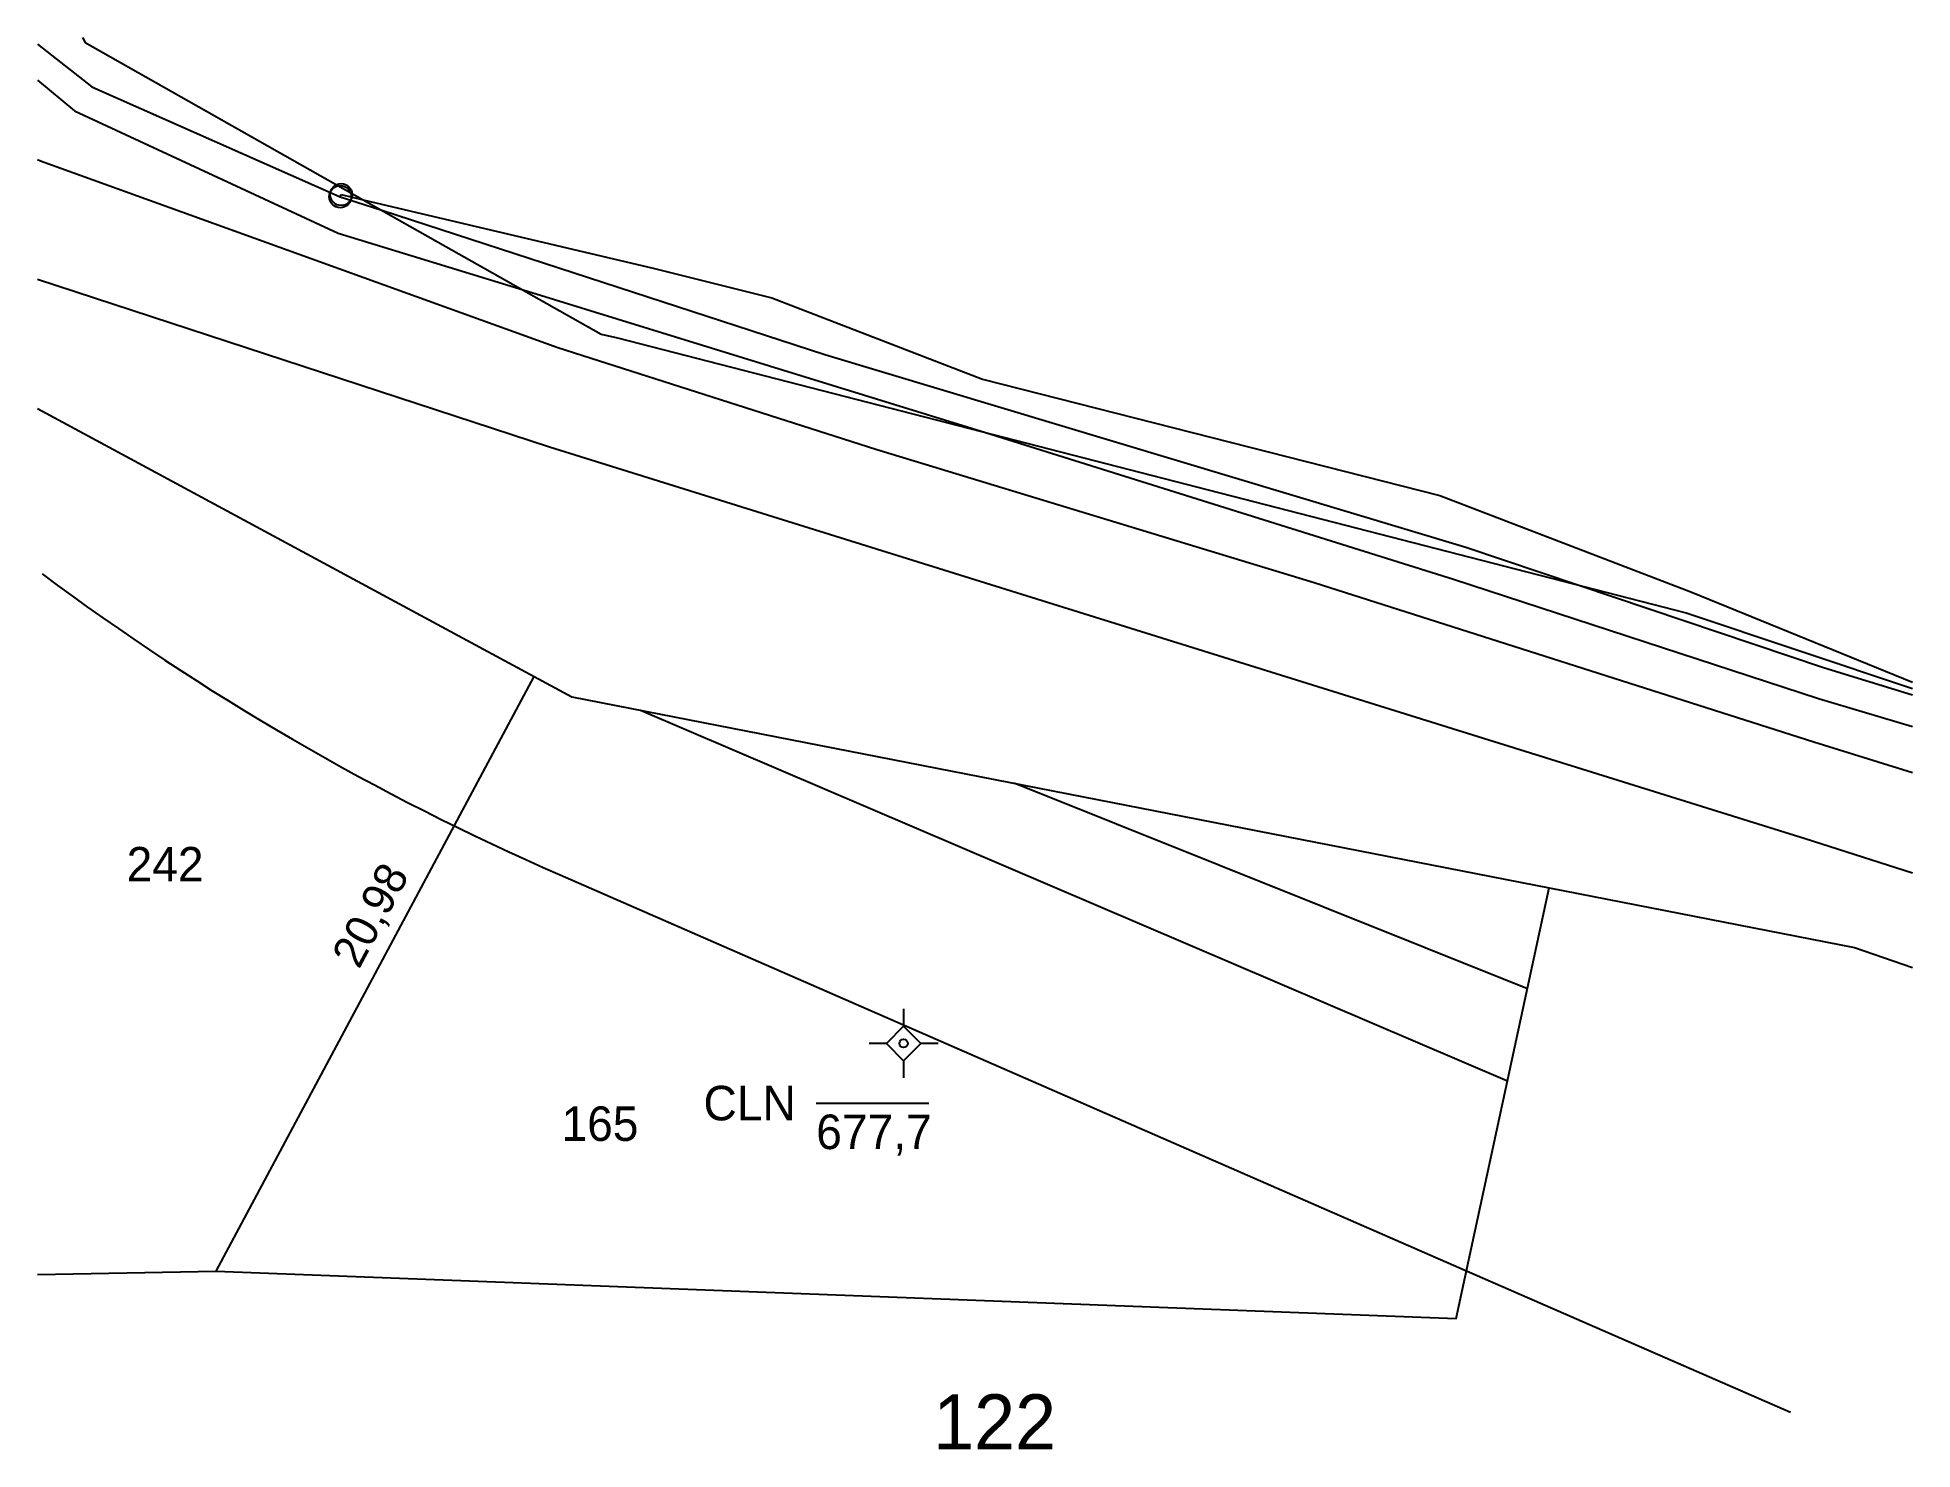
# Model space of a CAD drawing. Extents: x 551747.9 to 551815.9, y 1838159.2 to 1838210.4.
import ezdxf

# ---------------------------------------------------------------- set-up
doc = ezdxf.new("R2010")
doc.units = 0
for name, color, linetype in [('ChieuDaiCanhThua', 7, 'Continuous'), ('Level 10', 7, 'Continuous'), ('Level 11', 7, 'Continuous'), ('Level 13', 7, 'Continuous'), ('Level 15', 7, 'Continuous'), ('Level 16', 7, 'Continuous'), ('Level 20', 7, 'Continuous'), ('Level 22', 7, 'Continuous'), ('Level 23', 7, 'Continuous'), ('Level 30', 7, 'Continuous'), ('Level 31', 7, 'Continuous'), ('Level 34', 7, 'Continuous'), ('NhanDiaChinhThua', 7, 'Continuous')]:
    doc.layers.add(name, color=color, linetype=linetype)

msp = doc.modelspace()

# ---------------------------------------------------------------- linework, layer by layer
at = {"layer": 'Level 10'}
msp.add_line((551758.87, 1838204.61), (551758.903, 1838204.689), dxfattribs=at)
for points in [[(551754.371, 1838165.65), (551765.905, 1838187.214), (551767.269, 1838186.478), (551802.726, 1838179.553)], [(551754.371, 1838165.65), (551799.352, 1838163.931), (551802.726, 1838179.553)]]:
    msp.add_lwpolyline(points, dxfattribs=at)
at = {"layer": 'Level 11'}
for p, q in [((551779.306, 1838175.156), (551779.306, 1838174.531)), ((551779.306, 1838174.531), (551778.681, 1838173.906)), ((551779.931, 1838173.906), (551779.306, 1838174.531)), ((551778.681, 1838173.906), (551778.056, 1838173.906)), ((551778.681, 1838173.906), (551779.306, 1838173.281)), ((551779.306, 1838173.281), (551779.931, 1838173.906)), ((551779.306, 1838173.281), (551779.306, 1838172.656)), ((551780.556, 1838173.906), (551779.931, 1838173.906))]:
    msp.add_line(p, q, dxfattribs=at)
msp.add_circle((551779.306, 1838173.906), 0.15, dxfattribs=at)
at = {"layer": 'Level 16'}
msp.add_line((551747.886, 1838196.925), (551765.905, 1838187.214), dxfattribs=at)
for points in [[(551802.726, 1838179.553), (551813.798, 1838177.39), (551815.907, 1838176.663)], [(551747.886, 1838165.523), (551754.37, 1838165.65), (551754.371, 1838165.65)]]:
    msp.add_lwpolyline(points, dxfattribs=at)
at = {"layer": 'Level 20'}
for centre in [(551758.87, 1838204.61), (551758.903, 1838204.689)]:
    msp.add_circle(centre, 0.4, dxfattribs=at)
at = {"layer": 'Level 22'}
for points in [[(551747.886, 1838205.962), (551747.99, 1838205.91), (551766.76, 1838199.14), (551778.3, 1838195.46), (551794.2, 1838190.62), (551812.33, 1838184.84), (551815.907, 1838183.734)], [(551815.907, 1838180.081), (551812.01, 1838181.33), (551766.46, 1838195.53), (551747.886, 1838201.612)]]:
    msp.add_lwpolyline(points, dxfattribs=at)
at = {"layer": 'Level 23'}
msp.add_lwpolyline([(551758.903, 1838204.689), (551759.705, 1838204.5), (551770.27, 1838202.01), (551774.53, 1838200.94), (551782.17, 1838197.99), (551798.76, 1838193.77), (551807.87, 1838190.28), (551815.907, 1838187.005)], dxfattribs=at)
at = {"layer": 'Level 30'}
msp.add_line((551766.849, 1838180.017), (551799.643, 1838165.7), dxfattribs=at)
for points in [[(551749.514, 1838210.382), (551749.618, 1838210.196), (551759.705, 1838204.5)], [(551759.705, 1838204.5), (551768.334, 1838199.627), (551768.932, 1838199.49), (551807.697, 1838189.521), (551815.907, 1838186.782)], [(551799.643, 1838165.7), (551811.483, 1838160.531)]]:
    msp.add_lwpolyline(points, dxfattribs=at)
msp.add_arc((551804.858, 1838267.081), 95, 233.27731, 246.41583, dxfattribs=at)
at = {"layer": 'Level 31'}
msp.add_line((551758.87, 1838204.61), (551760.381, 1838204.118), dxfattribs=at)
for points in [[(551747.886, 1838210.138), (551749.86, 1838208.59), (551758.87, 1838204.61)], [(551747.886, 1838208.831), (551749.23, 1838207.72), (551758.79, 1838203.29), (551765.502, 1838201.227)], [(551760.381, 1838204.118), (551776.45, 1838198.89), (551799.7, 1838191.9), (551803.8, 1838190.523)], [(551765.502, 1838201.227), (551780.13, 1838196.73), (551782.277, 1838196.058)], [(551782.277, 1838196.058), (551799.26, 1838190.74), (551812.5, 1838186.41), (551815.907, 1838185.393)], [(551803.8, 1838190.523), (551812.68, 1838187.54), (551815.907, 1838186.545)]]:
    msp.add_lwpolyline(points, dxfattribs=at)
at = {"layer": 'Level 34'}
for points in [[(551769.76, 1838185.991), (551801.212, 1838172.545)], [(551801.935, 1838175.888), (551783.318, 1838183.344)]]:
    msp.add_lwpolyline(points, dxfattribs=at)
at = {"layer": 'NhanDiaChinhThua'}
msp.add_line((551776.136, 1838171.744), (551780.217, 1838171.744), dxfattribs=at)

# ---------------------------------------------------------------- texts
at = {"layer": 'ChieuDaiCanhThua'}
msp.add_text('20,98', height=1.168, rotation=61.85829, dxfattribs=at).set_placement((551759.549, 1838176.57))
at = {"layer": 'Level 13'}
for s, height, p in [('242', 1.25, (551751.12, 1838179.78)), ('122', 2, (551780.377, 1838159.182))]:
    msp.add_text(s, height=height, dxfattribs=at).set_placement(p)
at = {"layer": 'Level 15'}
msp.add_text('165', height=1.25, dxfattribs=at).set_placement((551766.898, 1838170.372))
at = {"layer": 'NhanDiaChinhThua'}
for s, p in [('CLN', (551772.047, 1838171.117)), ('677,7', (551776.136, 1838170.074))]:
    msp.add_text(s, height=1.2525, dxfattribs=at).set_placement(p)

doc.saveas('drawing.dxf')
